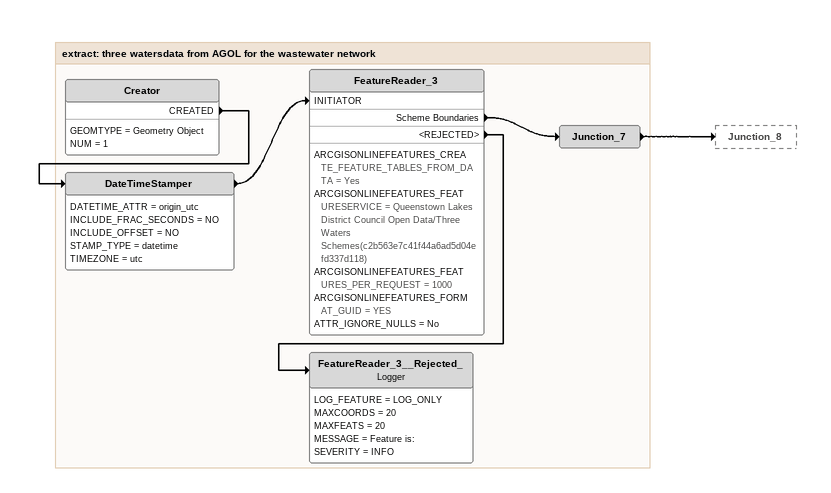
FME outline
Bookmark: extract: three watersdata from AGOL for the wastewater network
Creator
    GEOMTYPE = Geometry Object
    NUM = 1
    CREATED -> DateTimeStamper
DateTimeStamper
    DATETIME_ATTR = origin_utc
    INCLUDE_FRAC_SECONDS = NO
    INCLUDE_OFFSET = NO
    STAMP_TYPE = datetime
    TIMEZONE = utc
    -> FeatureReader_3 [INITIATOR]
FeatureReader_3
    ARCGISONLINEFEATURES_CREATE_FEATURE_TABLES_FROM_DATA = Yes
    ARCGISONLINEFEATURES_FEATURESERVICE = Queenstown Lakes District Council Open Data/Three Waters Schemes(c2b563e7c41f44a6ad5d04efd337d118)
    ARCGISONLINEFEATURES_FEATURES_PER_REQUEST = 1000
    ARCGISONLINEFEATURES_FORMAT_GUID = YES
    ATTR_IGNORE_NULLS = No
    Scheme Boundaries -> Junction_7
    <REJECTED> -> FeatureReader_3__Rejected_
Junction_7
    -> Junction_8
FeatureReader_3__Rejected_: Logger
    LOG_FEATURE = LOG_ONLY
    MAXCOORDS = 20
    MAXFEATS = 20
    MESSAGE = Feature is:
    SEVERITY = INFO
